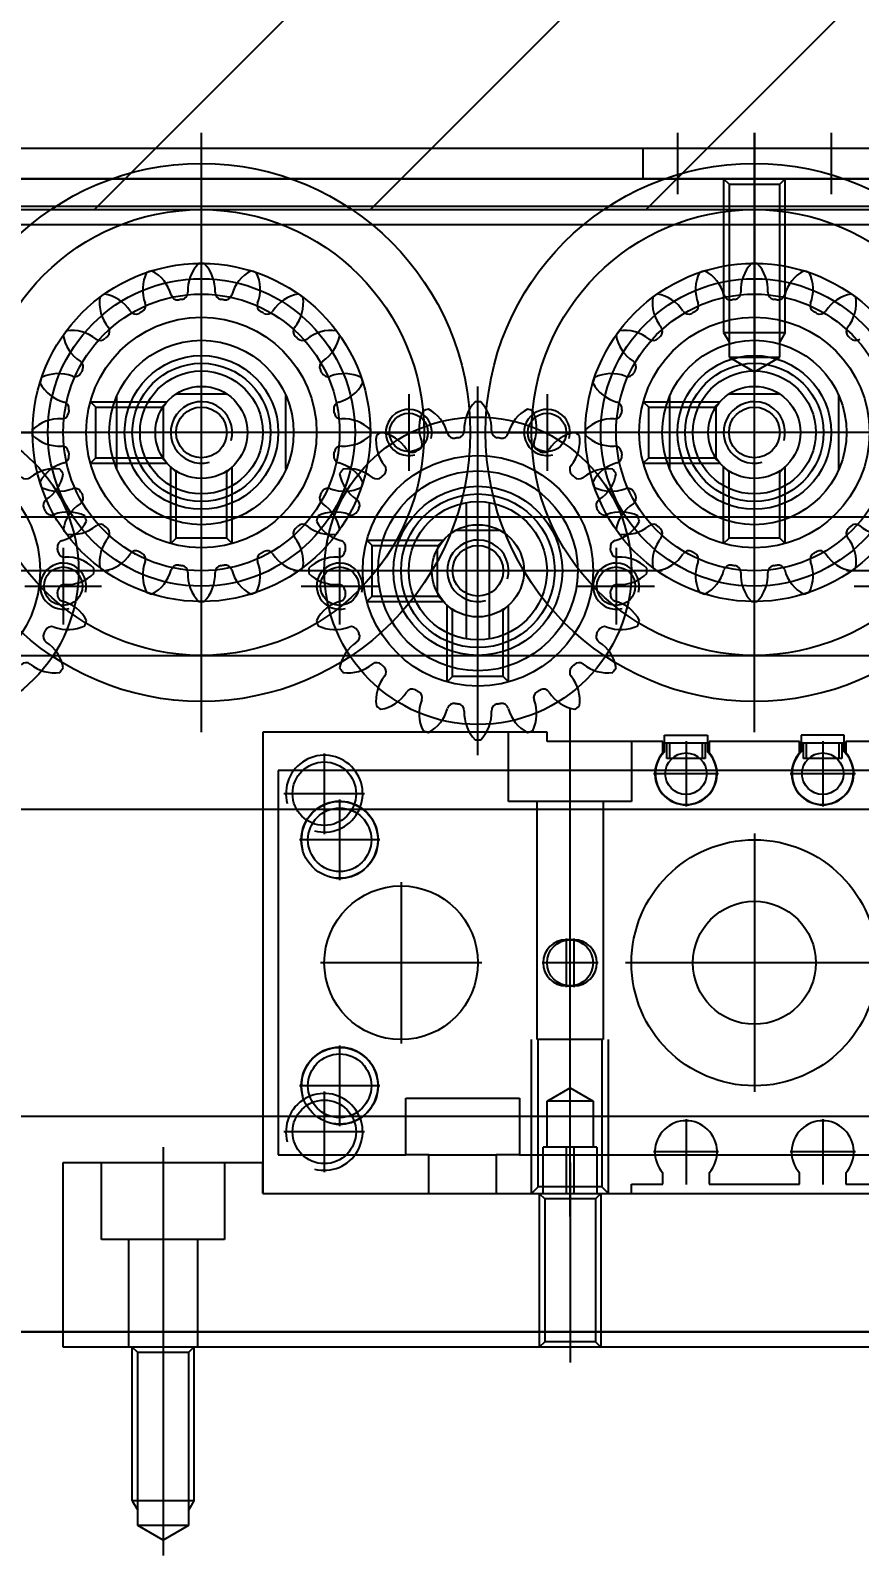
# Model space of a CAD drawing. Header units: inches. Extents: x 0 to 77285, y -118 to 40065.
# Drawn here: x 15014.5 to 15068.5, y 25608.5 to 25707.2 of the extents above; entities that cross this region are included whole.
import ezdxf

# ---------------------------------------------------------------- set-up
doc = ezdxf.new("R2010")
doc.units = ezdxf.units.IN
doc.header["$LTSCALE"] = 5
doc.header["$MEASUREMENT"] = 0
doc.layers.add('A', color=8, linetype='Continuous')
doc.styles.add('SCI', font='')
doc.styles.get('SCI').set_extended_font_data('Gulim')
doc.dimstyles.new('SCH', dxfattribs={"dimtxt": 2.5, "dimasz": 2, "dimexe": 1.25, "dimexo": 0.625, "dimtad": 1, "dimdec": 8, "dimtxsty": 'SCI', "dimcen": 2.5, "dimclrd": 4, "dimclre": 4, "dimclrt": 7, "dimadec": 8, "dimazin": 2, "dimtfac": 1, "dimtdec": 8, "dimtmove": 0, "dimatfit": 3, "dimfxl": 1, "dimarcsym": 0})

# ---------------------------------------------------------------- blocks, each defined once
blk = doc.blocks.new('A$Cc399747e')
h = blk.add_hatch()
h.set_pattern_fill('ANSI31', color=256, scale=4)
h.set_pattern_definition([(45, (9521.272, 63861.461), (-8.980256, 8.980256), [])])
h.paths.add_polyline_path([(2341.792, 581), (1941.792, 581), (1941.792, 281), (2341.792, 281)])
for p, q in [((2260.292, 654), (2260.292, 668.553)), ((2258.642, 666.6), (2260.292, 667.553)), ((2260.292, 667.553), (2261.942, 666.6)), ((2258.642, 655.35), (2258.642, 666.6)), ((2258.642, 666.6), (2261.942, 666.6)), ((2261.942, 666.6), (2261.942, 655.35)), ((2258.292, 665), (2258.642, 665.606)), ((2262.292, 665), (2261.942, 665.606)), ((2258.292, 655), (2258.292, 665)), ((2258.292, 665), (2262.292, 665)), ((2262.292, 665), (2262.292, 655)), ((2233.792, 643), (2233.792, 656)), ((2260.292, 642), (2260.292, 656)), ((2176.792, 655), (2266.792, 655)), ((2176.792, 655), (2266.792, 655)), ((2231.792, 645), (2231.792, 655)), ((2232.142, 654.65), (2231.792, 655)), ((2232.142, 654.65), (2235.442, 654.65)), ((2232.142, 645.35), (2232.142, 654.65)), ((2235.442, 654.65), (2235.792, 655)), ((2235.442, 645.35), (2235.442, 654.65)), ((2235.792, 645), (2235.792, 655)), ((2258.042, 648), (2258.042, 655)), ((2258.292, 655), (2258.642, 655.35)), ((2258.642, 655.35), (2261.942, 655.35)), ((2261.942, 655.35), (2262.292, 655)), ((2262.542, 648), (2262.542, 655)), ((2266.792, 655), (2266.792, 654)), ((2266.792, 655), (2266.792, 643)), ((2605.792, 654), (1657.792, 654)), ((1746.792, 654), (2486.792, 654)), ((2256.292, 643), (2256.292, 648)), ((2256.292, 648), (2264.292, 648)), ((2264.292, 648), (2264.292, 643)), ((2233.792, 646.5), (2233.792, 613.5)), ((2253.792, 645), (2189.792, 645)), ((2229.792, 645), (2229.792, 644.4)), ((2238.592, 645), (2229.792, 645)), ((2231.725, 644.567), (2231.292, 645)), ((2231.292, 645), (2231.292, 635)), ((2231.725, 635), (2231.725, 644.567)), ((2231.725, 644.567), (2235.859, 644.567)), ((2231.792, 645), (2232.142, 645.35)), ((2232.042, 642), (2232.042, 645)), ((2232.142, 645.35), (2235.442, 645.35)), ((2233.542, 642), (2233.542, 645)), ((2234.042, 642), (2234.042, 645)), ((2235.792, 645), (2235.442, 645.35)), ((2235.542, 645), (2235.542, 642)), ((2236.292, 645), (2235.859, 644.567)), ((2235.859, 644.567), (2235.859, 635)), ((2236.292, 645), (2236.292, 635)), ((2238.592, 642.5), (2238.592, 645)), ((2242.992, 645), (2242.992, 642.5)), ((2253.792, 645), (2242.992, 645)), ((2253.792, 615), (2253.792, 645)), ((2253.792, 645), (2253.792, 643)), ((2215.842, 644.4), (2213.792, 644.4)), ((2215.842, 643.661), (2215.842, 644.4)), ((2217.342, 640.174), (2217.342, 644.426)), ((2218.842, 644.4), (2218.842, 643.661)), ((2224.742, 644.4), (2218.842, 644.4)), ((2224.742, 643.661), (2224.742, 644.4)), ((2226.242, 640.174), (2226.242, 644.426)), ((2227.742, 644.4), (2227.742, 643.661)), ((2229.792, 644.4), (2227.742, 644.4)), ((2249.792, 638.375), (2249.792, 643.625)), ((2266.792, 643), (2253.792, 643)), ((2215.327, 642.5), (2206.492, 642.5)), ((2215.216, 642.3), (2219.468, 642.3)), ((2219.357, 642.5), (2215.327, 642.5)), ((2224.227, 642.5), (2219.357, 642.5)), ((2224.116, 642.3), (2228.368, 642.3)), ((2228.257, 642.5), (2224.227, 642.5)), ((2237.092, 642.5), (2228.257, 642.5)), ((2232.042, 642), (2235.542, 642)), ((2232.292, 639), (2232.292, 642)), ((2235.292, 642), (2235.292, 639)), ((2237.092, 642.5), (2238.592, 642.5)), ((2237.092, 638.8), (2237.092, 642.5)), ((2242.992, 642.5), (2238.592, 642.5)), ((2242.992, 642.5), (2244.492, 642.5)), ((2252.792, 642.5), (2244.492, 642.5)), ((2244.492, 642.5), (2244.492, 638.8)), ((2252.792, 617.5), (2252.792, 642.5)), ((2247.167, 641), (2252.417, 641)), ((2248.792, 635.375), (2248.792, 640.625)), ((2109.292, 640), (2334.292, 640)), ((2233.792, 638.134), (2232.292, 639)), ((2232.292, 639), (2235.292, 639)), ((2235.292, 639), (2233.792, 638.134)), ((2244.492, 638.8), (2237.092, 638.8)), ((2221.792, 621.6), (2221.792, 638.4)), ((2246.167, 638), (2251.417, 638)), ((2231.642, 635), (2235.942, 635)), ((2231.642, 619.5), (2231.642, 635)), ((2235.942, 635), (2235.942, 619.5)), ((2244.792, 624.75), (2244.792, 635.25)), ((2233.542, 628.425), (2233.542, 631.575)), ((2234.042, 631.5), (2233.542, 631.5)), ((2234.042, 628.425), (2234.042, 631.575)), ((2213.392, 630), (2230.192, 630)), ((2231.967, 630), (2235.617, 630)), ((2239.542, 630), (2250.042, 630)), ((2233.542, 628.5), (2234.042, 628.5)), ((2248.792, 619.375), (2248.792, 624.625)), ((2246.167, 622), (2251.417, 622)), ((2249.792, 616.375), (2249.792, 621.625)), ((2334.292, 620), (2109.292, 620)), ((2217.342, 615.574), (2217.342, 619.826)), ((2226.242, 615.574), (2226.242, 619.826)), ((2229.792, 619.5), (2237.792, 619.5)), ((2229.792, 615.6), (2229.792, 619.5)), ((2237.792, 619.5), (2237.792, 615)), ((2247.167, 619), (2252.417, 619)), ((2192.802, 617.5), (2215.327, 617.5)), ((2215.216, 617.7), (2219.468, 617.7)), ((2215.327, 617.5), (2215.352, 617.5)), ((2215.352, 617.5), (2219.332, 617.5)), ((2219.332, 617.5), (2219.357, 617.5)), ((2219.357, 617.5), (2224.227, 617.5)), ((2224.116, 617.7), (2228.368, 617.7)), ((2224.227, 617.5), (2224.252, 617.5)), ((2224.252, 617.5), (2228.232, 617.5)), ((2228.232, 617.5), (2228.257, 617.5)), ((2228.257, 617.5), (2252.792, 617.5)), ((2215.842, 615.6), (2215.842, 616.34)), ((2215.942, 616.272), (2215.942, 615.2)), ((2216.092, 616.7), (2218.592, 616.7)), ((2216.092, 615.7), (2216.092, 616.7)), ((2216.292, 615.7), (2216.292, 616.7)), ((2218.392, 616.7), (2218.392, 615.7)), ((2218.592, 616.7), (2218.592, 615.7)), ((2218.742, 615.2), (2218.742, 616.272)), ((2218.842, 616.34), (2218.842, 615.6)), ((2224.742, 615.6), (2224.742, 616.34)), ((2224.842, 615.2), (2224.842, 616.272)), ((2224.992, 615.7), (2224.992, 616.7)), ((2224.992, 616.7), (2227.492, 616.7)), ((2225.192, 615.7), (2225.192, 616.7)), ((2227.292, 616.7), (2227.292, 615.7)), ((2227.492, 616.7), (2227.492, 615.7)), ((2227.642, 616.272), (2227.642, 615.2)), ((2227.742, 616.34), (2227.742, 615.6)), ((2239.792, 616.5), (2239.792, 592.5)), ((2213.292, 615.6), (2215.842, 615.6)), ((2218.742, 615.7), (2215.942, 615.7)), ((2215.942, 615.2), (2218.742, 615.2)), ((2218.842, 615.6), (2224.742, 615.6)), ((2221.792, 615), (2221.792, 576)), ((2227.642, 615.7), (2224.842, 615.7)), ((2227.642, 615.2), (2224.842, 615.2)), ((2227.742, 615.6), (2235.292, 615.6)), ((2235.292, 615.6), (2235.292, 615)), ((2235.292, 615), (2253.792, 615)), ((2257.792, 615), (2257.792, 576)), ((2239.792, 612), (2239.792, 597)), ((2237.792, 611.729), (2237.792, 606.736)), ((2237.792, 611.729), (2238.142, 611.379)), ((2238.142, 611.379), (2241.442, 611.379)), ((2238.142, 611.379), (2238.142, 607.086)), ((2241.792, 611.729), (2241.442, 611.379)), ((2241.442, 611.379), (2241.442, 607.086)), ((2241.792, 611.729), (2241.792, 606.736)), ((2276.792, 610), (2166.792, 610)), ((2239.792, 610), (2239.792, 599)), ((2221.792, 608.5), (2221.792, 582.5)), ((2221.792, 608.5), (2221.792, 582.5)), ((2239.042, 608.937), (2239.042, 600.063)), ((2240.542, 608.937), (2240.542, 600.063)), ((2257.792, 608.5), (2257.792, 582.5)), ((2257.792, 608.5), (2257.792, 582.5)), ((2221.792, 607.5), (2221.792, 583.5)), ((2230.792, 603), (2230.792, 608)), ((2238.142, 607.086), (2237.792, 606.736)), ((2238.142, 607.086), (2238.271, 607.086)), ((2241.313, 607.086), (2241.442, 607.086)), ((2241.442, 607.086), (2241.792, 606.736)), ((2248.792, 603), (2248.792, 608)), ((2257.792, 607.5), (2257.792, 583.5)), ((2266.792, 603), (2266.792, 608)), ((2247.021, 606.5), (2242.028, 606.5)), ((2242.378, 606.15), (2242.028, 606.5)), ((2242.378, 606.15), (2242.378, 606.021)), ((2246.671, 606.15), (2242.378, 606.15)), ((2247.021, 606.5), (2246.671, 606.15)), ((2246.671, 606.15), (2246.671, 602.85)), ((2215.292, 605.5), (2210.292, 605.5)), ((2233.292, 605.5), (2228.292, 605.5)), ((2242.433, 603.077), (2242.433, 605.923)), ((2251.292, 605.5), (2246.292, 605.5)), ((2269.292, 605.5), (2264.292, 605.5)), ((2191.792, 604.5), (2215.792, 604.5)), ((2227.792, 604.5), (2251.792, 604.5)), ((2232.292, 604.5), (2247.292, 604.5)), ((2234.292, 604.5), (2245.292, 604.5)), ((2263.792, 604.5), (2287.792, 604.5)), ((2268.292, 604.5), (2283.292, 604.5)), ((2219.792, 602.729), (2219.792, 597.736)), ((2219.792, 602.729), (2220.142, 602.379)), ((2220.142, 602.379), (2223.442, 602.379)), ((2220.142, 602.379), (2220.142, 598.086)), ((2223.792, 602.729), (2223.442, 602.379)), ((2223.442, 602.379), (2223.442, 598.086)), ((2223.792, 602.729), (2223.792, 597.736)), ((2242.378, 602.85), (2242.028, 602.5)), ((2247.021, 602.5), (2242.028, 602.5)), ((2242.378, 602.98), (2242.378, 602.85)), ((2246.671, 602.85), (2242.378, 602.85)), ((2247.021, 602.5), (2246.671, 602.85)), ((2255.792, 602.729), (2255.792, 597.736)), ((2255.792, 602.729), (2256.142, 602.379)), ((2256.142, 602.379), (2259.442, 602.379)), ((2256.142, 602.379), (2256.142, 598.086)), ((2259.792, 602.729), (2259.442, 602.379)), ((2259.442, 602.379), (2259.442, 598.086)), ((2259.792, 602.729), (2259.792, 597.736)), ((2241.215, 601.859), (2238.369, 601.859)), ((2216.292, 597.898), (2216.292, 593.102)), ((2220.142, 598.086), (2219.792, 597.736)), ((2220.142, 598.086), (2220.271, 598.086)), ((2223.313, 598.086), (2223.442, 598.086)), ((2223.442, 598.086), (2223.792, 597.736)), ((2229.021, 597.5), (2224.028, 597.5)), ((2224.378, 597.15), (2224.028, 597.5)), ((2227.292, 597.898), (2227.292, 593.102)), ((2229.021, 597.5), (2228.671, 597.15)), ((2235.292, 593), (2235.292, 598)), ((2244.292, 593), (2244.292, 598)), ((2252.292, 597.898), (2252.292, 593.102)), ((2256.142, 598.086), (2255.792, 597.736)), ((2256.142, 598.086), (2256.271, 598.086)), ((2259.313, 598.086), (2259.442, 598.086)), ((2259.442, 598.086), (2259.792, 597.736)), ((2265.021, 597.5), (2260.028, 597.5)), ((2260.378, 597.15), (2260.028, 597.5)), ((2263.292, 597.898), (2263.292, 593.102)), ((2265.021, 597.5), (2264.671, 597.15)), ((2224.293, 593.843), (2224.293, 597.157)), ((2224.378, 597.15), (2224.378, 597.021)), ((2228.671, 597.15), (2224.378, 597.15)), ((2228.671, 597.15), (2228.671, 593.85)), ((2260.293, 593.843), (2260.293, 597.157)), ((2260.378, 597.15), (2260.378, 597.021)), ((2264.671, 597.15), (2260.378, 597.15)), ((2264.671, 597.15), (2264.671, 593.85)), ((2202.292, 595.5), (2241.292, 595.5)), ((2208.792, 595.5), (2234.792, 595.5)), ((2208.792, 595.5), (2234.792, 595.5)), ((2209.792, 595.5), (2233.792, 595.5)), ((2237.792, 595.5), (2232.792, 595.5)), ((2238.292, 595.5), (2277.292, 595.5)), ((2246.792, 595.5), (2241.792, 595.5)), ((2244.792, 595.5), (2270.792, 595.5)), ((2244.792, 595.5), (2270.792, 595.5)), ((2245.792, 595.5), (2269.792, 595.5)), ((2273.792, 595.5), (2268.792, 595.5)), ((2224.378, 593.85), (2224.028, 593.5)), ((2229.021, 593.5), (2224.028, 593.5)), ((2224.378, 593.98), (2224.378, 593.85)), ((2228.671, 593.85), (2224.378, 593.85)), ((2229.021, 593.5), (2228.671, 593.85)), ((2260.378, 593.85), (2260.028, 593.5)), ((2265.021, 593.5), (2260.028, 593.5)), ((2260.378, 593.98), (2260.378, 593.85)), ((2264.671, 593.85), (2260.378, 593.85)), ((2265.021, 593.5), (2264.671, 593.85)), ((2220.135, 592.999), (2223.449, 592.999)), ((2221.792, 578), (2221.792, 592.553)), ((2256.135, 592.999), (2259.449, 592.999)), ((2221.792, 591.553), (2220.142, 590.6)), ((2223.442, 590.6), (2221.792, 591.553)), ((2223.442, 590.6), (2220.142, 590.6)), ((2220.142, 590.6), (2220.142, 579.35)), ((2223.442, 579.35), (2223.442, 590.6)), ((2219.792, 589), (2220.142, 589.606)), ((2223.792, 589), (2223.442, 589.606)), ((2223.792, 589), (2219.792, 589)), ((2219.792, 589), (2219.792, 579)), ((2223.792, 579), (2223.792, 589)), ((1627.792, 582), (2635.792, 582)), ((2341.792, 581), (1941.792, 581)), ((2341.792, 581), (1941.792, 581)), ((2216.792, 576), (2216.792, 580)), ((2221.792, 576), (2221.792, 580)), ((2226.792, 576), (2226.792, 580)), ((2109.292, 579), (2334.292, 579)), ((2334.292, 579), (2109.292, 579)), ((2220.142, 579.35), (2219.792, 579)), ((2223.442, 579.35), (2220.142, 579.35)), ((2223.792, 579), (2223.442, 579.35)), ((2229.042, 577), (2229.042, 579)), ((2334.292, 577), (2109.292, 577))]:
    blk.add_line(p, q)
at = {"ltscale": 4}
for p, q in [((2106.292, 601), (2337.292, 601)), ((1627.792, 582), (2635.792, 582)), ((1627.792, 580.8), (2635.792, 580.8))]:
    blk.add_line(p, q, dxfattribs=at)
for centre, radius in [((2249.792, 641), 2.067), ((2248.792, 638), 2.5), ((2248.792, 638), 2.067), ((2221.792, 630), 8), ((2221.792, 630), 8), ((2244.792, 630), 5), ((2221.792, 630), 4), ((2233.792, 630), 1.5), ((2248.792, 622), 2.5), ((2248.792, 622), 2.067), ((2249.792, 619), 2.067), ((2217.342, 617.7), 1.35), ((2226.242, 617.7), 1.35), ((2239.792, 604.5), 10), ((2275.792, 604.5), 10), ((2221.792, 595.5), 17.5), ((2257.792, 595.5), 17.5), ((2239.792, 604.5), 7.5), ((2275.792, 604.5), 7.5), ((2239.792, 604.5), 6.5), ((2221.792, 595.5), 14.5), ((2239.792, 604.5), 5.5), ((2257.792, 595.5), 14.5), ((2239.792, 604.5), 5), ((2239.792, 604.5), 4.5), ((2239.792, 604.5), 4.5), ((2239.792, 604.5), 3), ((2239.792, 604.5), 3), ((2221.792, 595.5), 11), ((2230.792, 605.5), 1.25), ((2239.792, 604.5), 1.65), ((2257.792, 595.5), 11), ((2248.792, 605.5), 1.25), ((2266.792, 605.5), 1.25), ((2221.792, 595.5), 10), ((2257.792, 595.5), 10), ((2221.792, 595.5), 9), ((2257.792, 595.5), 9), ((2221.792, 595.5), 7.5), ((2257.792, 595.5), 7.5), ((2221.792, 595.5), 6), ((2257.792, 595.5), 6), ((2221.792, 595.5), 5), ((2257.792, 595.5), 5), ((2221.792, 595.5), 4.5), ((2221.792, 595.5), 4), ((2257.792, 595.5), 4.5), ((2257.792, 595.5), 4), ((2221.792, 595.5), 3), ((2221.792, 595.5), 3), ((2257.792, 595.5), 3), ((2257.792, 595.5), 3), ((2221.792, 595.5), 1.65), ((2235.292, 595.5), 1.25), ((2244.292, 595.5), 1.25), ((2257.792, 595.5), 1.65)]:
    blk.add_circle(centre, radius)
for centre, radius, start, end in [((2217.342, 642.3), 2.025, 137.79455, 42.20545), ((2226.242, 642.3), 2.025, 137.79455, 42.20545), ((2249.792, 641), 2.5, 75, 15), ((2248.792, 638), 2.5, 75, 15), ((2233.542, 630), 1.5, 90, 270), ((2234.042, 630), 1.5, 270, 90), ((2248.792, 622), 2.5, 75, 15), ((2249.792, 619), 2.5, 75, 15), ((2217.342, 617.7), 2.025, 317.79455, 222.20545), ((2217.342, 617.7), 2, 314.427, 225.573), ((2226.242, 617.7), 2.025, 317.79455, 222.20545), ((2226.242, 617.7), 2, 314.427, 225.573), ((2239.792, 604.5), 11, 108, 108.94936), ((2239.792, 604.5), 11, 107.05064, 108), ((2235.398, 612.807), 2.5, 14.84215, 62.13454), ((2241.404, 613.758), 2.5, 135.86546, 183.15785), ((2239.792, 604.5), 11, 90, 90.94936), ((2239.792, 604.5), 11, 89.05064, 90), ((2238.18, 613.758), 2.5, 356.84215, 44.13454), ((2244.186, 612.807), 2.5, 117.86546, 165.15785), ((2239.792, 604.5), 11, 72, 72.94936), ((2239.792, 604.5), 11, 71.05064, 72), ((2238.464, 613.803), 2.5, 153.86546, 201.15785), ((2241.12, 613.803), 2.5, 338.84215, 26.13454), ((2235.655, 612.937), 2.5, 171.86546, 219.15785), ((2239.792, 604.5), 11, 126, 126.94936), ((2239.792, 604.5), 11, 125.05064, 126), ((2233.046, 611.042), 2.5, 32.84215, 80.13454), ((2238.242, 613.56), 0.442, 194.84215, 279.71096), ((2239.792, 604.5), 8.75, 99, 99.71096), ((2239.792, 604.5), 8.75, 98.28904, 99), ((2238.467, 613.596), 0.442, 278.28904, 3.15785), ((2241.117, 613.596), 0.442, 176.84215, 261.71096), ((2239.792, 604.5), 8.75, 81, 81.71096), ((2239.792, 604.5), 8.75, 80.28904, 81), ((2241.343, 613.56), 0.442, 260.28904, 345.15785), ((2246.538, 611.042), 2.5, 99.86546, 147.15785), ((2243.929, 612.937), 2.5, 320.84215, 8.13454), ((2239.792, 604.5), 11, 54, 54.94936), ((2239.792, 604.5), 11, 53.05064, 54), ((2235.518, 612.637), 0.442, 212.84215, 297.71096), ((2239.792, 604.5), 8.75, 117, 117.71096), ((2239.792, 604.5), 8.75, 116.28904, 117), ((2235.721, 612.741), 0.442, 296.28904, 21.15785), ((2243.863, 612.741), 0.442, 158.84215, 243.71096), ((2239.792, 604.5), 8.75, 63, 63.71096), ((2239.792, 604.5), 8.75, 62.28904, 63), ((2244.066, 612.637), 0.442, 242.28904, 327.15785), ((2239.792, 604.5), 11, 143.05064, 144), ((2231.355, 608.637), 2.5, 50.84215, 98.13454), ((2233.374, 611.08), 0.442, 314.28904, 39.15785), ((2246.21, 611.08), 0.442, 140.84215, 225.71096), ((2248.229, 608.637), 2.5, 81.86546, 129.15785), ((2239.792, 604.5), 11, 36, 36.94936), ((2275.792, 604.5), 11, 143.05064, 144), ((2267.355, 608.637), 2.5, 50.84215, 98.13454), ((2239.792, 604.5), 11, 144, 144.94936), ((2233.25, 611.246), 2.5, 189.86546, 237.15785), ((2233.213, 610.918), 0.442, 230.84215, 315.71096), ((2239.792, 604.5), 8.75, 135, 135.71096), ((2239.792, 604.5), 8.75, 134.28904, 135), ((2239.792, 604.5), 8.75, 45, 45.71096), ((2239.792, 604.5), 8.75, 44.28904, 45), ((2246.372, 610.918), 0.442, 224.28904, 309.15785), ((2246.334, 611.246), 2.5, 302.84215, 350.13454), ((2239.792, 604.5), 11, 35.05064, 36), ((2275.792, 604.5), 11, 144, 144.94936), ((2269.25, 611.246), 2.5, 189.86546, 237.15785), ((2269.213, 610.918), 0.442, 230.84215, 315.71096), ((2231.655, 608.774), 0.442, 332.28904, 57.15785), ((2247.929, 608.774), 0.442, 122.84215, 207.71096), ((2267.655, 608.774), 0.442, 332.28904, 57.15785), ((2239.792, 604.5), 11, 161.05064, 162), ((2230.489, 605.828), 2.5, 68.84215, 116.13454), ((2231.551, 608.571), 0.442, 248.84215, 333.71096), ((2239.792, 604.5), 8.75, 153, 153.71096), ((2239.792, 604.5), 8.75, 152.28904, 153), ((2239.792, 604.5), 8.75, 27, 27.71096), ((2239.792, 604.5), 8.75, 26.28904, 27), ((2248.033, 608.571), 0.442, 206.28904, 291.15785), ((2249.095, 605.828), 2.5, 63.86546, 111.15785), ((2239.792, 604.5), 11, 18, 18.94936), ((2275.792, 604.5), 11, 161.05064, 162), ((2266.489, 605.828), 2.5, 68.84215, 116.13454), ((2267.551, 608.571), 0.442, 248.84215, 333.71096), ((2275.792, 604.5), 8.75, 153, 153.71096), ((2275.792, 604.5), 8.75, 152.28904, 153), ((2239.792, 604.5), 11, 162, 162.94936), ((2231.486, 608.894), 2.5, 207.86546, 255.15785), ((2248.098, 608.894), 2.5, 284.84215, 332.13454), ((2239.792, 604.5), 11, 17.05064, 18), ((2275.792, 604.5), 11, 162, 162.94936), ((2267.486, 608.894), 2.5, 207.86546, 255.15785), ((2223.404, 604.758), 2.5, 135.86546, 183.15785), ((2221.792, 595.5), 11, 90, 90.94936), ((2221.792, 595.5), 11, 89.05064, 90), ((2220.18, 604.758), 2.5, 356.84215, 44.13454), ((2230.792, 605.5), 1.5, 165, 105), ((2230.732, 606.051), 0.442, 350.28904, 75.15785), ((2239.792, 604.5), 2, 165, 105), ((2248.792, 605.5), 1.5, 165, 105), ((2248.852, 606.051), 0.442, 104.84215, 189.71096), ((2259.404, 604.758), 2.5, 135.86546, 183.15785), ((2257.792, 595.5), 11, 90, 90.94936), ((2257.792, 595.5), 11, 89.05064, 90), ((2256.18, 604.758), 2.5, 356.84215, 44.13454), ((2266.792, 605.5), 1.5, 165, 105), ((2266.732, 606.051), 0.442, 350.28904, 75.15785), ((2220.464, 604.803), 2.5, 153.86546, 201.15785), ((2221.792, 595.5), 11, 108, 108.94936), ((2221.792, 595.5), 11, 107.05064, 108), ((2217.398, 603.807), 2.5, 14.84215, 62.13454), ((2226.186, 603.807), 2.5, 117.86546, 165.15785), ((2221.792, 595.5), 11, 72, 72.94936), ((2221.792, 595.5), 11, 71.05064, 72), ((2223.12, 604.803), 2.5, 338.84215, 26.13454), ((2230.534, 602.888), 2.5, 86.84215, 134.13454), ((2230.697, 605.825), 0.442, 266.84215, 351.71096), ((2239.792, 604.5), 8.75, 171, 171.71096), ((2239.792, 604.5), 8.75, 170.28904, 171), ((2239.792, 604.5), 8.75, 9, 9.71096), ((2239.792, 604.5), 8.75, 8.28904, 9), ((2248.888, 605.825), 0.442, 188.28904, 273.15785), ((2249.05, 602.888), 2.5, 45.86546, 93.15785), ((2256.464, 604.803), 2.5, 153.86546, 201.15785), ((2257.792, 595.5), 11, 108, 108.94936), ((2257.792, 595.5), 11, 107.05064, 108), ((2253.398, 603.807), 2.5, 14.84215, 62.13454), ((2262.186, 603.807), 2.5, 117.86546, 165.15785), ((2257.792, 595.5), 11, 72, 72.94936), ((2257.792, 595.5), 11, 71.05064, 72), ((2259.12, 604.803), 2.5, 338.84215, 26.13454), ((2266.534, 602.888), 2.5, 86.84215, 134.13454), ((2266.697, 605.825), 0.442, 266.84215, 351.71096), ((2275.792, 604.5), 8.75, 171, 171.71096), ((2275.792, 604.5), 8.75, 170.28904, 171), ((2217.655, 603.937), 2.5, 171.86546, 219.15785), ((2221.792, 595.5), 11, 126, 126.94936), ((2221.792, 595.5), 11, 125.05064, 126), ((2215.046, 602.042), 2.5, 32.84215, 80.13454), ((2220.242, 604.56), 0.442, 194.84215, 279.71096), ((2221.792, 595.5), 8.75, 99, 99.71096), ((2221.792, 595.5), 8.75, 98.28904, 99), ((2220.467, 604.596), 0.442, 278.28904, 3.15785), ((2223.117, 604.596), 0.442, 176.84215, 261.71096), ((2221.792, 595.5), 8.75, 81, 81.71096), ((2221.792, 595.5), 8.75, 80.28904, 81), ((2223.343, 604.56), 0.442, 260.28904, 345.15785), ((2228.538, 602.042), 2.5, 99.86546, 147.15785), ((2225.929, 603.937), 2.5, 320.84215, 8.13454), ((2221.792, 595.5), 11, 54, 54.94936), ((2221.792, 595.5), 11, 53.05064, 54), ((2239.792, 604.5), 11, 179.05064, 180), ((2239.792, 604.5), 11, 180, 180.94936), ((2230.534, 606.112), 2.5, 225.86546, 273.15785), ((2249.05, 606.112), 2.5, 266.84215, 314.13454), ((2239.792, 604.5), 11, 360, 0.94936), ((2239.792, 604.5), 11, 359.05064, 0), ((2253.655, 603.937), 2.5, 171.86546, 219.15785), ((2257.792, 595.5), 11, 126, 126.94936), ((2257.792, 595.5), 11, 125.05064, 126), ((2251.046, 602.042), 2.5, 32.84215, 80.13454), ((2256.242, 604.56), 0.442, 194.84215, 279.71096), ((2257.792, 595.5), 8.75, 99, 99.71096), ((2257.792, 595.5), 8.75, 98.28904, 99), ((2256.467, 604.596), 0.442, 278.28904, 3.15785), ((2259.117, 604.596), 0.442, 176.84215, 261.71096), ((2257.792, 595.5), 8.75, 81, 81.71096), ((2257.792, 595.5), 8.75, 80.28904, 81), ((2259.343, 604.56), 0.442, 260.28904, 345.15785), ((2264.538, 602.042), 2.5, 99.86546, 147.15785), ((2261.929, 603.937), 2.5, 320.84215, 8.13454), ((2257.792, 595.5), 11, 54, 54.94936), ((2257.792, 595.5), 11, 53.05064, 54), ((2275.792, 604.5), 11, 179.05064, 180), ((2275.792, 604.5), 11, 180, 180.94936), ((2266.534, 606.112), 2.5, 225.86546, 273.15785), ((2217.518, 603.637), 0.442, 212.84215, 297.71096), ((2221.792, 595.5), 8.75, 117, 117.71096), ((2221.792, 595.5), 8.75, 116.28904, 117), ((2217.721, 603.741), 0.442, 296.28904, 21.15785), ((2225.863, 603.741), 0.442, 158.84215, 243.71096), ((2221.792, 595.5), 8.75, 63, 63.71096), ((2221.792, 595.5), 8.75, 62.28904, 63), ((2226.066, 603.637), 0.442, 242.28904, 327.15785), ((2230.697, 603.175), 0.442, 8.28904, 93.15785), ((2239.792, 604.5), 8.75, 188.28904, 189), ((2239.792, 604.5), 8.75, 189, 189.71096), ((2239.792, 604.5), 8.75, 350.28904, 351), ((2239.792, 604.5), 8.75, 351, 351.71096), ((2248.888, 603.175), 0.442, 86.84215, 171.71096), ((2253.518, 603.637), 0.442, 212.84215, 297.71096), ((2257.792, 595.5), 8.75, 117, 117.71096), ((2257.792, 595.5), 8.75, 116.28904, 117), ((2253.721, 603.741), 0.442, 296.28904, 21.15785), ((2261.863, 603.741), 0.442, 158.84215, 243.71096), ((2257.792, 595.5), 8.75, 63, 63.71096), ((2257.792, 595.5), 8.75, 62.28904, 63), ((2262.066, 603.637), 0.442, 242.28904, 327.15785), ((2266.697, 603.175), 0.442, 8.28904, 93.15785), ((2275.792, 604.5), 8.75, 188.28904, 189), ((2275.792, 604.5), 8.75, 189, 189.71096), ((2213.355, 599.637), 2.5, 50.84215, 98.13454), ((2215.374, 602.08), 0.442, 314.28904, 39.15785), ((2228.21, 602.08), 0.442, 140.84215, 225.71096), ((2230.229, 599.637), 2.5, 81.86546, 129.15785), ((2231.486, 600.106), 2.5, 104.84215, 152.13454), ((2221.792, 595.5), 11, 36, 36.94936), ((2230.732, 602.95), 0.442, 284.84215, 9.71096), ((2248.852, 602.95), 0.442, 170.28904, 255.15785), ((2248.098, 600.106), 2.5, 27.86546, 75.15785), ((2257.792, 595.5), 11, 143.05064, 144), ((2249.355, 599.637), 2.5, 50.84215, 98.13454), ((2251.374, 602.08), 0.442, 314.28904, 39.15785), ((2264.21, 602.08), 0.442, 140.84215, 225.71096), ((2266.229, 599.637), 2.5, 81.86546, 129.15785), ((2267.486, 600.106), 2.5, 104.84215, 152.13454), ((2257.792, 595.5), 11, 36, 36.94936), ((2266.732, 602.95), 0.442, 284.84215, 9.71096), ((2215.213, 601.918), 0.442, 230.84215, 315.71096), ((2221.792, 595.5), 8.75, 135, 135.71096), ((2221.792, 595.5), 8.75, 134.28904, 135), ((2221.792, 595.5), 8.75, 45, 45.71096), ((2221.792, 595.5), 8.75, 44.28904, 45), ((2228.372, 601.918), 0.442, 224.28904, 309.15785), ((2239.792, 604.5), 11, 197.05064, 198), ((2228.334, 602.246), 2.5, 302.84215, 350.13454), ((2221.792, 595.5), 11, 35.05064, 36), ((2257.792, 595.5), 11, 144, 144.94936), ((2251.25, 602.246), 2.5, 189.86546, 237.15785), ((2239.792, 604.5), 11, 342, 342.94936), ((2251.213, 601.918), 0.442, 230.84215, 315.71096), ((2257.792, 595.5), 8.75, 135, 135.71096), ((2257.792, 595.5), 8.75, 134.28904, 135), ((2257.792, 595.5), 8.75, 45, 45.71096), ((2257.792, 595.5), 8.75, 44.28904, 45), ((2264.372, 601.918), 0.442, 224.28904, 309.15785), ((2275.792, 604.5), 11, 197.05064, 198), ((2264.334, 602.246), 2.5, 302.84215, 350.13454), ((2257.792, 595.5), 11, 35.05064, 36), ((2239.792, 604.5), 11, 198, 198.94936), ((2230.489, 603.172), 2.5, 243.86546, 291.15785), ((2229.929, 599.774), 0.442, 122.84215, 207.71096), ((2231.551, 600.429), 0.442, 26.28904, 111.15785), ((2231.655, 600.226), 0.442, 302.84215, 27.71096), ((2239.792, 604.5), 8.75, 206.28904, 207), ((2239.792, 604.5), 8.75, 207, 207.71096), ((2247.929, 600.226), 0.442, 152.28904, 237.15785), ((2239.792, 604.5), 8.75, 332.28904, 333), ((2239.792, 604.5), 8.75, 333, 333.71096), ((2248.033, 600.429), 0.442, 68.84215, 153.71096), ((2249.095, 603.172), 2.5, 248.84215, 296.13454), ((2249.655, 599.774), 0.442, 332.28904, 57.15785), ((2239.792, 604.5), 11, 341.05064, 342), ((2275.792, 604.5), 11, 198, 198.94936), ((2266.489, 603.172), 2.5, 243.86546, 291.15785), ((2265.929, 599.774), 0.442, 122.84215, 207.71096), ((2267.551, 600.429), 0.442, 26.28904, 111.15785), ((2267.655, 600.226), 0.442, 302.84215, 27.71096), ((2275.792, 604.5), 8.75, 206.28904, 207), ((2275.792, 604.5), 8.75, 207, 207.71096), ((2221.792, 595.5), 8.75, 27, 27.71096), ((2221.792, 595.5), 8.75, 26.28904, 27), ((2230.033, 599.571), 0.442, 206.28904, 291.15785), ((2231.095, 596.828), 2.5, 63.86546, 111.15785), ((2233.25, 597.754), 2.5, 122.84215, 170.13454), ((2248.489, 596.828), 2.5, 68.84215, 116.13454), ((2246.334, 597.754), 2.5, 9.86546, 57.15785), ((2249.551, 599.571), 0.442, 248.84215, 333.71096), ((2257.792, 595.5), 8.75, 153, 153.71096), ((2257.792, 595.5), 8.75, 152.28904, 153), ((2257.792, 595.5), 8.75, 27, 27.71096), ((2257.792, 595.5), 8.75, 26.28904, 27), ((2266.033, 599.571), 0.442, 206.28904, 291.15785), ((2267.095, 596.828), 2.5, 63.86546, 111.15785), ((2269.25, 597.754), 2.5, 122.84215, 170.13454), ((2230.098, 599.894), 2.5, 284.84215, 332.13454), ((2239.792, 604.5), 11, 215.05064, 216), ((2231.355, 600.363), 2.5, 261.86546, 309.15785), ((2221.792, 595.5), 11, 18, 18.94936), ((2221.792, 595.5), 11, 17.05064, 18), ((2233.213, 598.082), 0.442, 44.28904, 129.15785), ((2239.792, 604.5), 8.75, 224.28904, 225), ((2239.792, 604.5), 8.75, 225, 225.71096), ((2233.374, 597.921), 0.442, 320.84215, 45.71096), ((2246.21, 597.921), 0.442, 134.28904, 219.15785), ((2239.792, 604.5), 8.75, 314.28904, 315), ((2239.792, 604.5), 8.75, 315, 315.71096), ((2246.372, 598.082), 0.442, 50.84215, 135.71096), ((2248.229, 600.363), 2.5, 230.84215, 278.13454), ((2257.792, 595.5), 11, 162, 162.94936), ((2249.486, 599.894), 2.5, 207.86546, 255.15785), ((2257.792, 595.5), 11, 161.05064, 162), ((2239.792, 604.5), 11, 324, 324.94936), ((2266.098, 599.894), 2.5, 284.84215, 332.13454), ((2275.792, 604.5), 11, 215.05064, 216), ((2267.355, 600.363), 2.5, 261.86546, 309.15785), ((2257.792, 595.5), 11, 18, 18.94936), ((2257.792, 595.5), 11, 17.05064, 18), ((2269.213, 598.082), 0.442, 44.28904, 129.15785), ((2221.792, 595.5), 2, 165, 105), ((2230.852, 597.051), 0.442, 104.84215, 189.71096), ((2239.792, 604.5), 11, 216, 216.94936), ((2235.655, 596.063), 2.5, 140.84215, 188.13454), ((2243.929, 596.063), 2.5, 351.86546, 39.15785), ((2239.792, 604.5), 11, 323.05064, 324), ((2248.732, 597.051), 0.442, 350.28904, 75.15785), ((2257.792, 595.5), 2, 165, 105), ((2266.852, 597.051), 0.442, 104.84215, 189.71096), ((2275.792, 604.5), 11, 216, 216.94936), ((2221.792, 595.5), 8.75, 9, 9.71096), ((2221.792, 595.5), 8.75, 8.28904, 9), ((2230.888, 596.825), 0.442, 188.28904, 273.15785), ((2231.05, 593.888), 2.5, 45.86546, 93.15785), ((2233.046, 597.958), 2.5, 279.86546, 327.15785), ((2235.292, 595.5), 1.5, 165, 105), ((2235.518, 596.363), 0.442, 62.28904, 147.15785), ((2239.792, 604.5), 8.75, 242.28904, 243), ((2239.792, 604.5), 8.75, 243, 243.71096), ((2235.721, 596.259), 0.442, 338.84215, 63.71096), ((2244.292, 595.5), 1.5, 165, 105), ((2243.863, 596.259), 0.442, 116.28904, 201.15785), ((2239.792, 604.5), 8.75, 296.28904, 297), ((2239.792, 604.5), 8.75, 297, 297.71096), ((2244.066, 596.363), 0.442, 32.84215, 117.71096), ((2246.538, 597.958), 2.5, 212.84215, 260.13454), ((2248.534, 593.888), 2.5, 86.84215, 134.13454), ((2248.697, 596.825), 0.442, 266.84215, 351.71096), ((2257.792, 595.5), 8.75, 171, 171.71096), ((2257.792, 595.5), 8.75, 170.28904, 171), ((2257.792, 595.5), 8.75, 9, 9.71096), ((2257.792, 595.5), 8.75, 8.28904, 9), ((2266.888, 596.825), 0.442, 188.28904, 273.15785), ((2267.05, 593.888), 2.5, 45.86546, 93.15785), ((2231.05, 597.112), 2.5, 266.84215, 314.13454), ((2221.792, 595.5), 11, 360, 0.94936), ((2221.792, 595.5), 11, 359.05064, 0), ((2239.792, 604.5), 11, 233.05064, 234), ((2239.792, 604.5), 11, 234, 234.94936), ((2238.464, 595.197), 2.5, 158.84215, 206.13454), ((2235.398, 596.194), 2.5, 297.86546, 345.15785), ((2238.242, 595.44), 0.442, 80.28904, 165.15785), ((2239.792, 604.5), 8.75, 260.28904, 261), ((2239.792, 604.5), 8.75, 261, 261.71096), ((2238.467, 595.405), 0.442, 356.84215, 81.71096), ((2241.404, 595.243), 2.5, 176.84215, 224.13454), ((2238.18, 595.243), 2.5, 315.86546, 3.15785), ((2241.117, 595.405), 0.442, 98.28904, 183.15785), ((2239.792, 604.5), 8.75, 278.28904, 279), ((2239.792, 604.5), 8.75, 279, 279.71096), ((2241.343, 595.44), 0.442, 14.84215, 99.71096), ((2244.186, 596.194), 2.5, 194.84215, 242.13454), ((2241.12, 595.197), 2.5, 333.86546, 21.15785), ((2239.792, 604.5), 11, 305.05064, 306), ((2239.792, 604.5), 11, 306, 306.94936), ((2257.792, 595.5), 11, 179.05064, 180), ((2257.792, 595.5), 11, 180, 180.94936), ((2248.534, 597.112), 2.5, 225.86546, 273.15785), ((2267.05, 597.112), 2.5, 266.84215, 314.13454), ((2257.792, 595.5), 11, 360, 0.94936), ((2257.792, 595.5), 11, 359.05064, 0), ((2221.792, 595.5), 8.75, 351, 351.71096), ((2230.888, 594.175), 0.442, 86.84215, 171.71096), ((2248.697, 594.175), 0.442, 8.28904, 93.15785), ((2257.792, 595.5), 8.75, 188.28904, 189), ((2257.792, 595.5), 8.75, 351, 351.71096), ((2266.888, 594.175), 0.442, 86.84215, 171.71096), ((2230.852, 593.95), 0.442, 170.28904, 255.15785), ((2221.792, 595.5), 8.75, 350.28904, 351), ((2230.098, 591.106), 2.5, 27.86546, 75.15785), ((2239.792, 604.5), 11, 251.05064, 252), ((2239.792, 604.5), 11, 252, 252.94936), ((2239.792, 604.5), 11, 269.05064, 270), ((2239.792, 604.5), 11, 270, 270.94936), ((2239.792, 604.5), 11, 287.05064, 288), ((2239.792, 604.5), 11, 288, 288.94936), ((2249.486, 591.106), 2.5, 104.84215, 152.13454), ((2248.732, 593.95), 0.442, 284.84215, 9.71096), ((2257.792, 595.5), 8.75, 189, 189.71096), ((2266.852, 593.95), 0.442, 170.28904, 255.15785), ((2257.792, 595.5), 8.75, 350.28904, 351), ((2266.098, 591.106), 2.5, 27.86546, 75.15785), ((2221.792, 595.5), 11, 342, 342.94936), ((2257.792, 595.5), 11, 197.05064, 198), ((2257.792, 595.5), 11, 342, 342.94936), ((2229.929, 591.226), 0.442, 152.28904, 237.15785), ((2221.792, 595.5), 8.75, 332.28904, 333), ((2221.792, 595.5), 8.75, 333, 333.71096), ((2230.033, 591.429), 0.442, 68.84215, 153.71096), ((2231.095, 594.172), 2.5, 248.84215, 296.13454), ((2221.792, 595.5), 11, 341.05064, 342), ((2257.792, 595.5), 11, 198, 198.94936), ((2248.489, 594.172), 2.5, 243.86546, 291.15785), ((2249.551, 591.429), 0.442, 26.28904, 111.15785), ((2249.655, 591.226), 0.442, 302.84215, 27.71096), ((2257.792, 595.5), 8.75, 206.28904, 207), ((2257.792, 595.5), 8.75, 207, 207.71096), ((2265.929, 591.226), 0.442, 152.28904, 237.15785), ((2257.792, 595.5), 8.75, 332.28904, 333), ((2257.792, 595.5), 8.75, 333, 333.71096), ((2266.033, 591.429), 0.442, 68.84215, 153.71096), ((2267.095, 594.172), 2.5, 248.84215, 296.13454), ((2257.792, 595.5), 11, 341.05064, 342), ((2228.334, 588.754), 2.5, 9.86546, 57.15785), ((2251.25, 588.754), 2.5, 122.84215, 170.13454), ((2264.334, 588.754), 2.5, 9.86546, 57.15785), ((2215.213, 589.082), 0.442, 44.28904, 129.15785), ((2221.792, 595.5), 8.75, 224.28904, 225), ((2221.792, 595.5), 8.75, 225, 225.71096), ((2221.792, 595.5), 8.75, 314.28904, 315), ((2221.792, 595.5), 8.75, 315, 315.71096), ((2228.372, 589.082), 0.442, 50.84215, 135.71096), ((2230.229, 591.363), 2.5, 230.84215, 278.13454), ((2249.355, 591.363), 2.5, 261.86546, 309.15785), ((2251.213, 589.082), 0.442, 44.28904, 129.15785), ((2257.792, 595.5), 8.75, 224.28904, 225), ((2257.792, 595.5), 8.75, 225, 225.71096), ((2257.792, 595.5), 8.75, 314.28904, 315), ((2257.792, 595.5), 8.75, 315, 315.71096), ((2264.372, 589.082), 0.442, 50.84215, 135.71096), ((2266.229, 591.363), 2.5, 230.84215, 278.13454), ((2217.655, 587.063), 2.5, 140.84215, 188.13454), ((2215.374, 588.921), 0.442, 320.84215, 45.71096), ((2228.21, 588.921), 0.442, 134.28904, 219.15785), ((2225.929, 587.063), 2.5, 351.86546, 39.15785), ((2221.792, 595.5), 11, 323.05064, 324), ((2221.792, 595.5), 11, 324, 324.94936), ((2257.792, 595.5), 11, 215.05064, 216), ((2257.792, 595.5), 11, 216, 216.94936), ((2253.655, 587.063), 2.5, 140.84215, 188.13454), ((2251.374, 588.921), 0.442, 320.84215, 45.71096), ((2264.21, 588.921), 0.442, 134.28904, 219.15785), ((2261.929, 587.063), 2.5, 351.86546, 39.15785), ((2257.792, 595.5), 11, 323.05064, 324), ((2257.792, 595.5), 11, 324, 324.94936), ((2215.046, 588.958), 2.5, 279.86546, 327.15785), ((2217.518, 587.363), 0.442, 62.28904, 147.15785), ((2221.792, 595.5), 8.75, 242.28904, 243), ((2221.792, 595.5), 8.75, 243, 243.71096), ((2217.721, 587.259), 0.442, 338.84215, 63.71096), ((2225.863, 587.259), 0.442, 116.28904, 201.15785), ((2221.792, 595.5), 8.75, 296.28904, 297), ((2221.792, 595.5), 8.75, 297, 297.71096), ((2226.066, 587.363), 0.442, 32.84215, 117.71096), ((2228.538, 588.958), 2.5, 212.84215, 260.13454), ((2251.046, 588.958), 2.5, 279.86546, 327.15785), ((2253.518, 587.363), 0.442, 62.28904, 147.15785), ((2257.792, 595.5), 8.75, 242.28904, 243), ((2257.792, 595.5), 8.75, 243, 243.71096), ((2253.721, 587.259), 0.442, 338.84215, 63.71096), ((2261.863, 587.259), 0.442, 116.28904, 201.15785), ((2257.792, 595.5), 8.75, 296.28904, 297), ((2257.792, 595.5), 8.75, 297, 297.71096), ((2262.066, 587.363), 0.442, 32.84215, 117.71096), ((2264.538, 588.958), 2.5, 212.84215, 260.13454), ((2221.792, 595.5), 11, 233.05064, 234), ((2221.792, 595.5), 11, 234, 234.94936), ((2220.464, 586.197), 2.5, 158.84215, 206.13454), ((2217.398, 587.194), 2.5, 297.86546, 345.15785), ((2220.242, 586.44), 0.442, 80.28904, 165.15785), ((2221.792, 595.5), 8.75, 260.28904, 261), ((2221.792, 595.5), 8.75, 261, 261.71096), ((2220.467, 586.405), 0.442, 356.84215, 81.71096), ((2223.404, 586.243), 2.5, 176.84215, 224.13454), ((2220.18, 586.243), 2.5, 315.86546, 3.15785), ((2223.117, 586.405), 0.442, 98.28904, 183.15785), ((2221.792, 595.5), 8.75, 278.28904, 279), ((2221.792, 595.5), 8.75, 279, 279.71096), ((2223.343, 586.44), 0.442, 14.84215, 99.71096), ((2226.186, 587.194), 2.5, 194.84215, 242.13454), ((2223.12, 586.197), 2.5, 333.86546, 21.15785), ((2221.792, 595.5), 11, 305.05064, 306), ((2221.792, 595.5), 11, 306, 306.94936), ((2257.792, 595.5), 11, 233.05064, 234), ((2257.792, 595.5), 11, 234, 234.94936), ((2256.464, 586.197), 2.5, 158.84215, 206.13454), ((2253.398, 587.194), 2.5, 297.86546, 345.15785), ((2256.242, 586.44), 0.442, 80.28904, 165.15785), ((2257.792, 595.5), 8.75, 260.28904, 261), ((2257.792, 595.5), 8.75, 261, 261.71096), ((2256.467, 586.405), 0.442, 356.84215, 81.71096), ((2259.404, 586.243), 2.5, 176.84215, 224.13454), ((2256.18, 586.243), 2.5, 315.86546, 3.15785), ((2259.117, 586.405), 0.442, 98.28904, 183.15785), ((2257.792, 595.5), 8.75, 278.28904, 279), ((2257.792, 595.5), 8.75, 279, 279.71096), ((2259.343, 586.44), 0.442, 14.84215, 99.71096), ((2262.186, 587.194), 2.5, 194.84215, 242.13454), ((2259.12, 586.197), 2.5, 333.86546, 21.15785), ((2257.792, 595.5), 11, 305.05064, 306), ((2257.792, 595.5), 11, 306, 306.94936), ((2221.792, 595.5), 11, 251.05064, 252), ((2221.792, 595.5), 11, 252, 252.94936), ((2221.792, 595.5), 11, 269.05064, 270), ((2221.792, 595.5), 11, 270, 270.94936), ((2221.792, 595.5), 11, 287.05064, 288), ((2221.792, 595.5), 11, 288, 288.94936), ((2257.792, 595.5), 11, 251.05064, 252), ((2257.792, 595.5), 11, 252, 252.94936), ((2257.792, 595.5), 11, 269.05064, 270), ((2257.792, 595.5), 11, 270, 270.94936), ((2257.792, 595.5), 11, 287.05064, 288), ((2257.792, 595.5), 11, 288, 288.94936)]:
    blk.add_arc(centre, radius, start, end)
blk = doc.blocks.new('*D366')
at = {"color": 4, "lineweight": -2, "transparency": 16777216}
for p, q in [((12554.65, 23925.55), (12554.65, 28076.143)), ((17979.65, 23925.05), (17979.65, 28076.143)), ((12714.65, 27976.143), (17819.65, 27976.143))]:
    blk.add_line(p, q, dxfattribs=at)
at = {"color": 4, "transparency": 16777216}
for points in [[(12714.65, 28002.81), (12714.65, 27949.477), (12554.65, 27976.143)], [(17819.65, 28002.81), (17819.65, 27949.477), (17979.65, 27976.143)]]:
    blk.add_solid(points, dxfattribs=at)
at = {"layer": 'Defpoints', "color": 0, "transparency": 16777216}
for p in [(17979.65, 27976.143), (12554.65, 23875.55), (17979.65, 23875.05)]:
    blk.add_point(p, dxfattribs=at)
at = {"color": 7, "transparency": 16777216, "insert": (15267.15, 28128.806), "char_height": 200, "attachment_point": 5, "style": 'SCI'}
blk.add_mtext('5425', dxfattribs=at)
blk = doc.blocks.new('*D367')
at = {"color": 4, "lineweight": -2, "transparency": 16777216}
for p, q in [((12554.65, 23925.55), (12554.65, 29140.675)), ((21064.65, 23433.05), (21064.65, 29140.675)), ((12714.65, 29040.675), (20904.65, 29040.675))]:
    blk.add_line(p, q, dxfattribs=at)
at = {"color": 4, "transparency": 16777216}
for points in [[(12714.65, 29067.342), (12714.65, 29014.009), (12554.65, 29040.675)], [(20904.65, 29067.342), (20904.65, 29014.009), (21064.65, 29040.675)]]:
    blk.add_solid(points, dxfattribs=at)
at = {"layer": 'Defpoints', "color": 0, "transparency": 16777216}
for p in [(21064.65, 29040.675), (12554.65, 23875.55), (21064.65, 23383.05)]:
    blk.add_point(p, dxfattribs=at)
at = {"color": 7, "transparency": 16777216, "insert": (16809.65, 29193.472), "char_height": 200, "attachment_point": 5, "style": 'SCI'}
blk.add_mtext('8510', dxfattribs=at)
blk = doc.blocks.new('*D374')
at = {"color": 4, "lineweight": -2, "transparency": 16777216}
for p, q in [((12554.65, 23925.55), (12554.65, 30215.876)), ((37924.65, 23433.05), (37924.65, 30215.876)), ((12714.65, 30115.876), (37764.65, 30115.876))]:
    blk.add_line(p, q, dxfattribs=at)
at = {"color": 4, "transparency": 16777216}
for points in [[(12714.65, 30142.543), (12714.65, 30089.21), (12554.65, 30115.876)], [(37764.65, 30142.543), (37764.65, 30089.21), (37924.65, 30115.876)]]:
    blk.add_solid(points, dxfattribs=at)
at = {"layer": 'Defpoints', "color": 0, "transparency": 16777216}
for p in [(37924.65, 30115.876), (12554.65, 23875.55), (37924.65, 23383.05)]:
    blk.add_point(p, dxfattribs=at)
at = {"color": 7, "transparency": 16777216, "insert": (25239.65, 30268.539), "char_height": 200, "attachment_point": 5, "style": 'SCI'}
blk.add_mtext('25370', dxfattribs=at)

msp = doc.modelspace()

# ---------------------------------------------------------------- block references
at = {"layer": 'A', "rotation": 180}
msp.add_blockref('A$Cc399747e', (17283.44187244, 26276.55060516), dxfattribs=at)

# ---------------------------------------------------------------- dimensions: what is measured, and where the dimension line sits
for base, p2, picture, middle in [((37924.649780898, 30115.8761734788), (37924.649780898, 23383.0504762948), '*D374', (25239.649780898, 30268.5392893244)), ((21064.649780898, 29040.6754827387), (21064.649780898, 23383.0504762948), '*D367', (16809.649780898, 29193.4717543765)), ((17979.649780898, 27976.1433020648), (17979.649780898, 23875.0504762948), '*D366', (15267.149780898, 28128.8064179103))]:
    dim = msp.add_linear_dim(base=base, p1=(12554.649780898, 23875.5504762968), p2=p2, dimstyle='SCH', override={"dimscale": 80})
    dim.commit()
    dim.dimension.update_dxf_attribs({"geometry": picture, "text_midpoint": middle})

doc.saveas('drawing.dxf')
